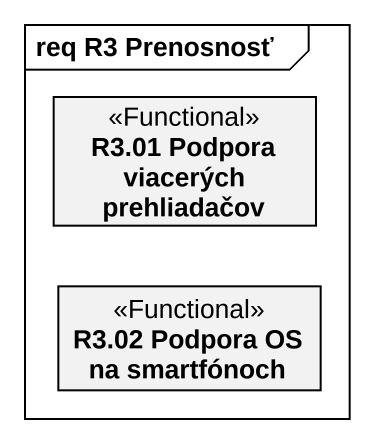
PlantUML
@startuml
mainframe req R3 Prenosnosť
hide circle
hide empty members
class "R3.01 Podpora viacerých prehliadačov" as R3_01_Podpora_viacerých <<Functional>>
class "R3.02 Podpora OS na smartfónoch" as R3_02_Podpora_OS_na <<Functional>>
@enduml
